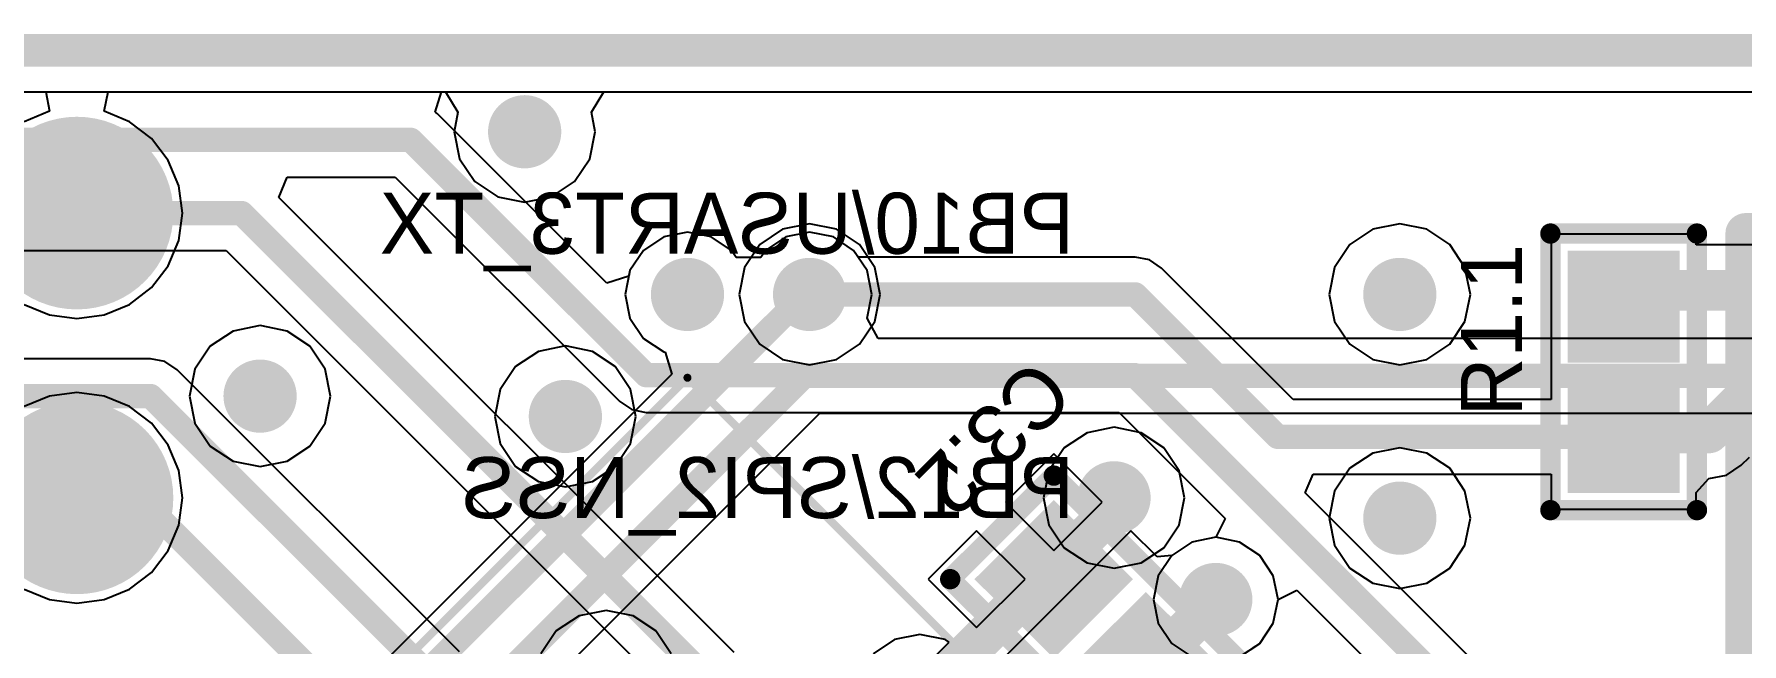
# Model space of a CAD drawing. Header units: millimetres. Extents: x 0.3 to 2.93, y 1.33 to 2.08.
# Drawn here: x 0.8495 to 1.269, y 1.9241 to 2.074 of the extents above; entities that cross this region are included whole.
import ezdxf

# ---------------------------------------------------------------- set-up
doc = ezdxf.new("R2010")
doc.units = ezdxf.units.MM
doc.header["$MEASUREMENT"] = 0
for name, color, linetype in [('BottomLayer', 5, 'Continuous'), ('BottomOverlay', 54, 'Continuous'), ('BottomPaste', 16, 'Continuous'), ('BottomSolder', 6, 'Continuous'), ('Mechanical15', 56, 'Continuous'), ('Mechanical2', 216, 'Continuous'), ('MidLayer1', 16, 'Continuous'), ('MidLayer2', 76, 'Continuous'), ('MultiLayer', 9, 'Continuous'), ('PadHoleLayer', 156, 'Continuous'), ('TopLayer', 1, 'Continuous'), ('TopOverlay', 2, 'Continuous'), ('TopPaste', 8, 'Continuous'), ('TopSolder', 216, 'Continuous'), ('ViaHoleLayer', 16, 'Continuous')]:
    doc.layers.add(name, color=color, linetype=linetype)

# ---------------------------------------------------------------- blocks, each defined once
blk = doc.blocks.new('0402_102')
at = {"layer": 'TopLayer'}
for points in [[(-0.01181, -0.01181), (0.01181, -0.01181), (-0.01181, 0.01181), (0.01181, 0.01181)], [(0.02016, -0.01181), (0.04378, -0.01181), (0.02016, 0.01181), (0.04378, 0.01181)]]:
    blk.add_solid(points, dxfattribs=at)
at = {"layer": 'TopOverlay', "const_width": 0.005}
for points in [[(0.05, 0.018), (-0.018, 0.018)], [(-0.018, -0.018), (-0.018, 0.018)], [(0.05, -0.018), (0.05, 0.018)], [(0.05, -0.018), (-0.018, -0.018)]]:
    blk.add_lwpolyline(points, dxfattribs=at)
at = {"layer": 'TopOverlay', "const_width": 0.0025}
for points in [[(-0.01925, 0.018, 1), (-0.01675, 0.018, 1)], [(-0.01925, 0.018, 1), (-0.01675, 0.018, 1)], [(0.04875, 0.018, 1), (0.05125, 0.018, 1)], [(0.04875, 0.018, 1), (0.05125, 0.018, 1)], [(-0.01925, -0.018, 1), (-0.01675, -0.018, 1)], [(-0.01925, -0.018, 1), (-0.01675, -0.018, 1)], [(0.04875, -0.018, 1), (0.05125, -0.018, 1)], [(0.04875, -0.018, 1), (0.05125, -0.018, 1)]]:
    blk.add_lwpolyline(points, format="xyb", close=True, dxfattribs=at)
at = {"layer": 'TopPaste'}
for points in [[(-0.00981, -0.00981), (0.00981, -0.00981), (-0.00981, 0.00981), (0.00981, 0.00981)], [(0.02216, -0.00981), (0.04178, -0.00981), (0.02216, 0.00981), (0.04178, 0.00981)]]:
    blk.add_solid(points, dxfattribs=at)
at = {"layer": 'TopSolder'}
for points in [[(-0.01378, -0.01378), (0.01378, -0.01378), (-0.01378, 0.01378), (0.01378, 0.01378)], [(0.01819, -0.01378), (0.04575, -0.01378), (0.01819, 0.01378), (0.04575, 0.01378)]]:
    blk.add_solid(points, dxfattribs=at)
blk = doc.blocks.new('TSQFP50P900X900X160_48N_103')
at = {"layer": 'Mechanical15', "const_width": 0.00197}
for points in [[(0.20472, 0.20472), (0.20472, -0.20472)], [(0.20472, -0.20472), (-0.20472, -0.20472)]]:
    blk.add_lwpolyline(points, dxfattribs=at)
at = {"layer": 'Mechanical15', "const_width": 0.000984}
blk.add_lwpolyline([(0.20423, -0.20472, 1), (0.20522, -0.20472, 1)], format="xyb", close=True, dxfattribs=at)
blk.add_lwpolyline([(0.20423, -0.20472, 1), (0.20522, -0.20472, 1)], format="xyb", close=True, dxfattribs=at)
blk = doc.blocks.new('T____P_____T______1___B_104')
at = {"layer": 'BottomLayer', "const_width": 0.01969}
blk.add_lwpolyline([(-0.00984, 0, 1), (0.00984, 0, 1)], format="xyb", close=True, dxfattribs=at)
at = {"layer": 'BottomPaste', "const_width": 0.01768}
blk.add_lwpolyline([(-0.00884, 0, 1), (0.00884, 0, 1)], format="xyb", close=True, dxfattribs=at)
at = {"layer": 'BottomSolder', "const_width": 0.02369}
blk.add_lwpolyline([(-0.01184, 0, 1), (0.01184, 0, 1)], format="xyb", close=True, dxfattribs=at)
blk = doc.blocks.new('T____P_____T______1___B_110')
at = {"layer": 'BottomLayer', "const_width": 0.01969}
blk.add_lwpolyline([(-0.00984, 0, 1), (0.00984, 0, 1)], format="xyb", close=True, dxfattribs=at)
at = {"layer": 'BottomPaste', "const_width": 0.01768}
blk.add_lwpolyline([(-0.00884, 0, 1), (0.00884, 0, 1)], format="xyb", close=True, dxfattribs=at)
at = {"layer": 'BottomSolder', "const_width": 0.02369}
blk.add_lwpolyline([(-0.01184, 0, 1), (0.01184, 0, 1)], format="xyb", close=True, dxfattribs=at)
blk = doc.blocks.new('GRPB052MWCN_RC_116')
at = {"layer": 'BottomLayer', "const_width": 0.02165}
for points in [[(-0.01083, 0.05, 1), (0.01083, 0.05, 1)], [(0.03917, 0.05, 1), (0.06083, 0.05, 1)], [(0.08917, 0.05, 1), (0.11083, 0.05, 1)], [(0.13917, 0.05, 1), (0.16083, 0.05, 1)], [(0.18917, 0.05, 1), (0.21083, 0.05, 1)], [(-0.01083, 0, 1), (0.01083, 0, 1)], [(0.03917, 0, 1), (0.06083, 0, 1)], [(0.08917, 0, 1), (0.11083, 0, 1)], [(0.13917, 0, 1), (0.16083, 0, 1)], [(0.18917, 0, 1), (0.21083, 0, 1)]]:
    blk.add_lwpolyline(points, format="xyb", close=True, dxfattribs=at)
at = {"layer": 'BottomSolder', "const_width": 0.02565}
for points in [[(-0.01283, 0.05, 1), (0.01283, 0.05, 1)], [(0.03717, 0.05, 1), (0.06283, 0.05, 1)], [(0.08717, 0.05, 1), (0.11283, 0.05, 1)], [(0.13717, 0.05, 1), (0.16283, 0.05, 1)], [(0.18717, 0.05, 1), (0.21283, 0.05, 1)], [(-0.01283, 0, 1), (0.01283, 0, 1)], [(0.03717, 0, 1), (0.06283, 0, 1)], [(0.08717, 0, 1), (0.11283, 0, 1)], [(0.13717, 0, 1), (0.16283, 0, 1)], [(0.18717, 0, 1), (0.21283, 0, 1)]]:
    blk.add_lwpolyline(points, format="xyb", close=True, dxfattribs=at)
at = {"layer": 'MidLayer1', "const_width": 0.02165}
for points in [[(-0.01083, 0.05, 1), (0.01083, 0.05, 1)], [(0.03917, 0.05, 1), (0.06083, 0.05, 1)], [(0.08917, 0.05, 1), (0.11083, 0.05, 1)], [(0.13917, 0.05, 1), (0.16083, 0.05, 1)], [(0.18917, 0.05, 1), (0.21083, 0.05, 1)], [(-0.01083, 0, 1), (0.01083, 0, 1)], [(0.03917, 0, 1), (0.06083, 0, 1)], [(0.08917, 0, 1), (0.11083, 0, 1)], [(0.13917, 0, 1), (0.16083, 0, 1)], [(0.18917, 0, 1), (0.21083, 0, 1)]]:
    blk.add_lwpolyline(points, format="xyb", close=True, dxfattribs=at)
at = {"layer": 'MidLayer2', "const_width": 0.02165}
for points in [[(-0.01083, 0.05, 1), (0.01083, 0.05, 1)], [(0.03917, 0.05, 1), (0.06083, 0.05, 1)], [(0.08917, 0.05, 1), (0.11083, 0.05, 1)], [(0.13917, 0.05, 1), (0.16083, 0.05, 1)], [(0.18917, 0.05, 1), (0.21083, 0.05, 1)], [(-0.01083, 0, 1), (0.01083, 0, 1)], [(0.03917, 0, 1), (0.06083, 0, 1)], [(0.08917, 0, 1), (0.11083, 0, 1)], [(0.13917, 0, 1), (0.16083, 0, 1)], [(0.18917, 0, 1), (0.21083, 0, 1)]]:
    blk.add_lwpolyline(points, format="xyb", close=True, dxfattribs=at)
at = {"layer": 'MultiLayer', "const_width": 0.02165}
for points in [[(-0.01083, 0.05, 1), (0.01083, 0.05, 1)], [(0.03917, 0.05, 1), (0.06083, 0.05, 1)], [(0.08917, 0.05, 1), (0.11083, 0.05, 1)], [(0.13917, 0.05, 1), (0.16083, 0.05, 1)], [(0.18917, 0.05, 1), (0.21083, 0.05, 1)], [(-0.01083, 0, 1), (0.01083, 0, 1)], [(0.03917, 0, 1), (0.06083, 0, 1)], [(0.08917, 0, 1), (0.11083, 0, 1)], [(0.13917, 0, 1), (0.16083, 0, 1)], [(0.18917, 0, 1), (0.21083, 0, 1)]]:
    blk.add_lwpolyline(points, format="xyb", close=True, dxfattribs=at)
at = {"layer": 'PadHoleLayer', "const_width": 0.01378}
for points in [[(-0.00689, 0.05, 1), (0.00689, 0.05, 1)], [(0.04311, 0.05, 1), (0.05689, 0.05, 1)], [(0.09311, 0.05, 1), (0.10689, 0.05, 1)], [(0.14311, 0.05, 1), (0.15689, 0.05, 1)], [(0.19311, 0.05, 1), (0.20689, 0.05, 1)], [(-0.00689, 0, 1), (0.00689, 0, 1)], [(0.04311, 0, 1), (0.05689, 0, 1)], [(0.09311, 0, 1), (0.10689, 0, 1)], [(0.14311, 0, 1), (0.15689, 0, 1)], [(0.19311, 0, 1), (0.20689, 0, 1)]]:
    blk.add_lwpolyline(points, format="xyb", close=True, dxfattribs=at)
at = {"layer": 'TopLayer', "const_width": 0.02165}
for points in [[(-0.01083, 0.05, 1), (0.01083, 0.05, 1)], [(0.03917, 0.05, 1), (0.06083, 0.05, 1)], [(0.08917, 0.05, 1), (0.11083, 0.05, 1)], [(0.13917, 0.05, 1), (0.16083, 0.05, 1)], [(0.18917, 0.05, 1), (0.21083, 0.05, 1)], [(-0.01083, 0, 1), (0.01083, 0, 1)], [(0.03917, 0, 1), (0.06083, 0, 1)], [(0.08917, 0, 1), (0.11083, 0, 1)], [(0.13917, 0, 1), (0.16083, 0, 1)], [(0.18917, 0, 1), (0.21083, 0, 1)]]:
    blk.add_lwpolyline(points, format="xyb", close=True, dxfattribs=at)
at = {"layer": 'TopOverlay'}
for points, const_width in [([(-0.03, 0.12), (0.23, 0.12)], 0.01), ([(-0.03, -0.01), (-0.03, 0.12)], 0.01), ([(0.23, -0.01), (0.23, 0.12)], 0.01), ([(-0.00689, -0.04244), (0, -0.03063)], 0.006), ([(0, -0.03063), (0.00689, -0.04244)], 0.006), ([(-0.00689, -0.04244), (0.00689, -0.04244)], 0.006)]:
    blk.add_lwpolyline(points, dxfattribs=dict(at, const_width=const_width))
for points, const_width in [([(-0.0325, 0.12, 1), (-0.0275, 0.12, 1)], 0.005), ([(-0.0325, 0.12, 1), (-0.0275, 0.12, 1)], 0.005), ([(0.2275, 0.12, 1), (0.2325, 0.12, 1)], 0.005), ([(0.2275, 0.12, 1), (0.2325, 0.12, 1)], 0.005), ([(-0.0325, -0.01, 1), (-0.0275, -0.01, 1)], 0.005), ([(0.2275, -0.01, 1), (0.2325, -0.01, 1)], 0.005), ([(-0.0015, -0.03063, 1), (0.0015, -0.03063, 1)], 0.003), ([(-0.0015, -0.03063, 1), (0.0015, -0.03063, 1)], 0.003), ([(-0.00839, -0.04244, 1), (-0.00539, -0.04244, 1)], 0.003), ([(-0.00839, -0.04244, 1), (-0.00539, -0.04244, 1)], 0.003), ([(0.00539, -0.04244, 1), (0.00839, -0.04244, 1)], 0.003), ([(0.00539, -0.04244, 1), (0.00839, -0.04244, 1)], 0.003)]:
    blk.add_lwpolyline(points, format="xyb", close=True, dxfattribs=dict(at, const_width=const_width))
at = {"layer": 'TopSolder', "const_width": 0.02565}
for points in [[(-0.01283, 0.05, 1), (0.01283, 0.05, 1)], [(0.03717, 0.05, 1), (0.06283, 0.05, 1)], [(0.08717, 0.05, 1), (0.11283, 0.05, 1)], [(0.13717, 0.05, 1), (0.16283, 0.05, 1)], [(0.18717, 0.05, 1), (0.21283, 0.05, 1)], [(-0.01283, 0, 1), (0.01283, 0, 1)], [(0.03717, 0, 1), (0.06283, 0, 1)], [(0.08717, 0, 1), (0.11283, 0, 1)], [(0.13717, 0, 1), (0.16283, 0, 1)], [(0.18717, 0, 1), (0.21283, 0, 1)]]:
    blk.add_lwpolyline(points, format="xyb", close=True, dxfattribs=at)
blk = doc.blocks.new('0402_118')
at = {"layer": 'TopLayer'}
for points in [[(-0.01181, -0.01181), (0.01181, -0.01181), (-0.01181, 0.01181), (0.01181, 0.01181)], [(0.02016, -0.01181), (0.04378, -0.01181), (0.02016, 0.01181), (0.04378, 0.01181)]]:
    blk.add_solid(points, dxfattribs=at)
at = {"layer": 'TopOverlay', "const_width": 0.005}
for points in [[(-0.018, 0.018), (0.05, 0.018)], [(-0.018, -0.018), (-0.018, 0.018)], [(0.05, -0.018), (0.05, 0.018)], [(-0.018, -0.018), (0.05, -0.018)]]:
    blk.add_lwpolyline(points, dxfattribs=at)
at = {"layer": 'TopOverlay', "const_width": 0.0025}
for points in [[(-0.01925, 0.018, 1), (-0.01675, 0.018, 1)], [(-0.01925, 0.018, 1), (-0.01675, 0.018, 1)], [(0.04875, 0.018, 1), (0.05125, 0.018, 1)], [(0.04875, 0.018, 1), (0.05125, 0.018, 1)], [(-0.01925, -0.018, 1), (-0.01675, -0.018, 1)], [(-0.01925, -0.018, 1), (-0.01675, -0.018, 1)], [(0.04875, -0.018, 1), (0.05125, -0.018, 1)], [(0.04875, -0.018, 1), (0.05125, -0.018, 1)]]:
    blk.add_lwpolyline(points, format="xyb", close=True, dxfattribs=at)
at = {"layer": 'TopPaste'}
for points in [[(-0.00981, -0.00981), (0.00981, -0.00981), (-0.00981, 0.00981), (0.00981, 0.00981)], [(0.02216, -0.00981), (0.04178, -0.00981), (0.02216, 0.00981), (0.04178, 0.00981)]]:
    blk.add_solid(points, dxfattribs=at)
at = {"layer": 'TopSolder'}
for points in [[(-0.01378, -0.01378), (0.01378, -0.01378), (-0.01378, 0.01378), (0.01378, 0.01378)], [(0.01819, -0.01378), (0.04575, -0.01378), (0.01819, 0.01378), (0.04575, 0.01378)]]:
    blk.add_solid(points, dxfattribs=at)

msp = doc.modelspace()

# ---------------------------------------------------------------- linework, layer by layer
at = {"layer": 'BottomLayer'}
for p, q in [((0.68204, 2.0598), (0.85234, 2.0598)), ((0.85234, 2.0598), (0.85329, 2.05502)), ((0.86671, 2.05502), (0.86766, 2.0598)), ((0.86766, 2.0598), (2.21, 2.0598)), ((0.85329, 2.05502), (0.84705, 2.05244)), ((0.87295, 2.05244), (0.86671, 2.05502)), ((0.87832, 2.04832), (0.87295, 2.05244)), ((0.88244, 2.04295), (0.87832, 2.04832)), ((0.88502, 2.03671), (0.88244, 2.04295)), ((0.88591, 2.03), (0.88502, 2.03671)), ((0.88502, 2.02329), (0.88591, 2.03)), ((0.88244, 2.01705), (0.88502, 2.02329)), ((1.00415, 2.02413), (0.99919, 2.02081)), ((1.01, 2.02529), (1.00415, 2.02413)), ((1.01585, 2.02413), (1.01, 2.02529)), ((1.02081, 2.02081), (1.01585, 2.02413)), ((1.03415, 2.02413), (1.02919, 2.02081)), ((1.04, 2.02529), (1.03415, 2.02413)), ((1.04585, 2.02413), (1.04, 2.02529)), ((1.05081, 2.02081), (1.04585, 2.02413)), ((0.99919, 2.02081), (0.99587, 2.01585)), ((1.02199, 2.01905), (1.02081, 2.02081)), ((1.02801, 2.01905), (1.02199, 2.01905)), ((1.02919, 2.02081), (1.02801, 2.01905)), ((1.05413, 2.01585), (1.05081, 2.02081)), ((0.87832, 2.01168), (0.88244, 2.01705)), ((0.99587, 2.01585), (0.99471, 2.01)), ((1.05529, 2.01), (1.05413, 2.01585)), ((0.87295, 2.00756), (0.87832, 2.01168)), ((0.99471, 2.01), (0.99587, 2.00415)), ((1.05413, 2.00415), (1.05529, 2.01)), ((0.84705, 2.00756), (0.85329, 2.00498)), ((0.86671, 2.00498), (0.87295, 2.00756)), ((0.85329, 2.00498), (0.86, 2.00409)), ((0.86, 2.00409), (0.86671, 2.00498)), ((0.99587, 2.00415), (0.99919, 1.99919)), ((1.05682, 1.99918), (1.05413, 2.00415)), ((0.99919, 1.99919), (1.00415, 1.99587)), ((1.315, 1.99918), (1.05682, 1.99918)), ((1.00415, 1.99587), (1.0045, 1.9958)), ((1.0045, 1.9958), (1.00615, 1.99037)), ((1.00615, 1.99037), (0.78851, 1.77274)), ((0.85329, 1.98502), (0.84705, 1.98244)), ((0.86, 1.98591), (0.85329, 1.98502)), ((0.86671, 1.98502), (0.86, 1.98591)), ((0.87295, 1.98244), (0.86671, 1.98502)), ((0.82418, 1.76245), (1.04255, 1.98082)), ((0.87832, 1.97832), (0.87295, 1.98244)), ((1.04255, 1.98082), (1.28001, 1.98082)), ((0.88244, 1.97295), (0.87832, 1.97832)), ((0.88502, 1.96671), (0.88244, 1.97295)), ((0.88591, 1.96), (0.88502, 1.96671)), ((0.88502, 1.95329), (0.88591, 1.96)), ((0.88244, 1.94705), (0.88502, 1.95329)), ((0.87832, 1.94168), (0.88244, 1.94705)), ((1.13394, 1.94913), (1.12898, 1.94581)), ((1.13979, 1.95029), (1.13394, 1.94913)), ((1.14564, 1.94913), (1.13979, 1.95029)), ((1.1506, 1.94581), (1.14564, 1.94913)), ((1.12898, 1.94581), (1.12566, 1.94085)), ((1.15392, 1.94085), (1.1506, 1.94581)), ((0.87295, 1.93756), (0.87832, 1.94168)), ((1.12566, 1.94085), (1.1245, 1.935)), ((1.15508, 1.935), (1.15392, 1.94085)), ((0.84705, 1.93756), (0.85329, 1.93498)), ((0.85329, 1.93498), (0.86, 1.93409)), ((0.86, 1.93409), (0.86671, 1.93498)), ((0.86671, 1.93498), (0.87295, 1.93756)), ((1.1245, 1.935), (1.12566, 1.92915)), ((1.15392, 1.92915), (1.15508, 1.935)), ((1.12566, 1.92915), (1.12898, 1.92419)), ((1.1506, 1.92419), (1.15392, 1.92915)), ((1.12898, 1.92419), (1.13394, 1.92087)), ((1.14564, 1.92087), (1.1506, 1.92419))]:
    msp.add_line(p, q, dxfattribs=at)
for points, const_width in [([(0.9655, 2.05, 1), (0.9745, 2.05, 1)], 0.009), ([(0.8585, 2.03, 1), (0.8615, 2.03, 1)], 0.003), ([(1.0055, 2.01, 1), (1.0145, 2.01, 1)], 0.009), ([(1.0355, 2.01, 1), (1.0445, 2.01, 1)], 0.009), ([(1.1805, 2.01, 1), (1.1895, 2.01, 1)], 0.009), ([(1.03725, 2.01, 1), (1.04025, 2.01, 1)], 0.003), ([(1.03725, 2.01, 1), (1.04025, 2.01, 1)], 0.003), ([(1.0385, 2.01, 1), (1.0415, 2.01, 1)], 0.003), ([(0.9005, 1.985, 1), (0.9095, 1.985, 1)], 0.009), ([(1.03725, 1.99, 1), (1.04025, 1.99, 1)], 0.003), ([(1.03725, 1.99, 1), (1.04025, 1.99, 1)], 0.003), ([(0.9755, 1.98, 1), (0.9845, 1.98, 1)], 0.009), ([(1.11029, 1.96, 1), (1.11929, 1.96, 1)], 0.009), ([(1.1805, 1.955, 1), (1.1895, 1.955, 1)], 0.009), ([(0.8585, 1.96, 1), (0.8615, 1.96, 1)], 0.003), ([(1.13529, 1.935, 1), (1.14429, 1.935, 1)], 0.009)]:
    msp.add_lwpolyline(points, format="xyb", close=True, dxfattribs=dict(at, const_width=const_width))
at = {"layer": 'BottomLayer', "const_width": 0.006}
for points in [[(0.82, 2.03), (0.86, 2.03)], [(0.795, 1.76625), (1.03875, 2.01)], [(1.03875, 2.01), (1.04, 2.01)], [(0.815, 1.76625), (1.03875, 1.99)], [(1.03875, 1.99), (1.315, 1.99)], [(0.82, 1.96), (0.86, 1.96)]]:
    msp.add_lwpolyline(points, dxfattribs=at)
at = {"layer": 'Mechanical2', "const_width": 0.008}
msp.add_lwpolyline([(0.34, 2.07), (2.89, 2.07)], dxfattribs=at)
at = {"layer": 'MidLayer1'}
for p, q in [((0.79945, 2.0598), (0.95055, 2.0598)), ((0.95055, 2.0598), (0.95362, 2.0548)), ((0.98638, 2.0548), (0.98945, 2.0598)), ((0.98945, 2.0598), (2.89294, 2.0598)), ((0.95362, 2.0548), (0.95267, 2.05)), ((0.98733, 2.05), (0.98638, 2.0548)), ((0.95267, 2.05), (0.95399, 2.04337)), ((0.98601, 2.04337), (0.98733, 2.05)), ((0.95399, 2.04337), (0.95774, 2.03774)), ((0.98226, 2.03774), (0.98601, 2.04337)), ((0.95774, 2.03774), (0.96337, 2.03399)), ((0.97663, 2.03399), (0.98226, 2.03774)), ((0.96337, 2.03399), (0.97, 2.03267)), ((0.97, 2.03267), (0.97663, 2.03399)), ((1.04, 2.02733), (1.03337, 2.02601)), ((1.04663, 2.02601), (1.04, 2.02733)), ((1.185, 2.02733), (1.17837, 2.02601)), ((1.19163, 2.02601), (1.185, 2.02733)), ((1.02774, 2.02226), (1.02399, 2.01663)), ((1.03337, 2.02601), (1.02774, 2.02226)), ((1.05226, 2.02226), (1.04663, 2.02601)), ((1.05601, 2.01663), (1.05226, 2.02226)), ((1.17274, 2.02226), (1.16899, 2.01663)), ((1.17837, 2.02601), (1.17274, 2.02226)), ((1.19726, 2.02226), (1.19163, 2.02601)), ((1.20101, 2.01663), (1.19726, 2.02226)), ((1.02399, 2.01663), (1.02267, 2.01)), ((1.05733, 2.01), (1.05601, 2.01663)), ((1.16899, 2.01663), (1.16767, 2.01)), ((1.20233, 2.01), (1.20101, 2.01663)), ((1.02267, 2.01), (1.02399, 2.00337)), ((1.05601, 2.00337), (1.05733, 2.01)), ((1.16767, 2.01), (1.16899, 2.00337)), ((1.20101, 2.00337), (1.20233, 2.01)), ((0.905, 2.00233), (0.89837, 2.00101)), ((0.91163, 2.00101), (0.905, 2.00233)), ((1.02399, 2.00337), (1.02774, 1.99774)), ((1.05226, 1.99774), (1.05601, 2.00337)), ((1.16899, 2.00337), (1.17274, 1.99774)), ((1.19726, 1.99774), (1.20101, 2.00337)), ((0.89274, 1.99726), (0.88899, 1.99163)), ((0.89837, 2.00101), (0.89274, 1.99726)), ((0.91726, 1.99726), (0.91163, 2.00101)), ((0.92101, 1.99163), (0.91726, 1.99726)), ((0.98, 1.99733), (0.97337, 1.99601)), ((0.98663, 1.99601), (0.98, 1.99733)), ((1.02774, 1.99774), (1.03337, 1.99399)), ((1.04663, 1.99399), (1.05226, 1.99774)), ((1.17274, 1.99774), (1.17837, 1.99399)), ((1.19163, 1.99399), (1.19726, 1.99774)), ((0.97337, 1.99601), (0.96774, 1.99226)), ((0.99226, 1.99226), (0.98663, 1.99601)), ((1.03337, 1.99399), (1.04, 1.99267)), ((1.04, 1.99267), (1.04663, 1.99399)), ((1.17837, 1.99399), (1.185, 1.99267)), ((1.185, 1.99267), (1.19163, 1.99399)), ((0.88899, 1.99163), (0.88767, 1.985)), ((0.92233, 1.985), (0.92101, 1.99163)), ((0.96774, 1.99226), (0.96399, 1.98663)), ((0.99601, 1.98663), (0.99226, 1.99226)), ((0.88767, 1.985), (0.88899, 1.97837)), ((0.92101, 1.97837), (0.92233, 1.985)), ((0.96399, 1.98663), (0.96267, 1.98)), ((0.99733, 1.98), (0.99601, 1.98663)), ((0.88899, 1.97837), (0.89274, 1.97274)), ((0.91726, 1.97274), (0.92101, 1.97837)), ((0.96267, 1.98), (0.96399, 1.97337)), ((0.99601, 1.97337), (0.99733, 1.98)), ((1.11479, 1.97733), (1.10816, 1.97601)), ((1.12142, 1.97601), (1.11479, 1.97733)), ((0.89274, 1.97274), (0.89837, 1.96899)), ((0.91163, 1.96899), (0.91726, 1.97274)), ((0.96399, 1.97337), (0.96774, 1.96774)), ((0.99226, 1.96774), (0.99601, 1.97337)), ((1.10253, 1.97226), (1.09878, 1.96663)), ((1.10816, 1.97601), (1.10253, 1.97226)), ((1.12705, 1.97226), (1.12142, 1.97601)), ((1.1308, 1.96663), (1.12705, 1.97226)), ((1.185, 1.97233), (1.17837, 1.97101)), ((1.19163, 1.97101), (1.185, 1.97233)), ((0.89837, 1.96899), (0.905, 1.96767)), ((0.905, 1.96767), (0.91163, 1.96899)), ((0.96774, 1.96774), (0.97337, 1.96399)), ((0.98663, 1.96399), (0.99226, 1.96774)), ((1.17837, 1.97101), (1.17274, 1.96726)), ((1.19726, 1.96726), (1.19163, 1.97101)), ((0.97337, 1.96399), (0.98, 1.96267)), ((0.98, 1.96267), (0.98663, 1.96399)), ((1.09878, 1.96663), (1.09746, 1.96)), ((1.13212, 1.96), (1.1308, 1.96663)), ((1.17274, 1.96726), (1.16899, 1.96163)), ((1.20101, 1.96163), (1.19726, 1.96726)), ((1.09746, 1.96), (1.09878, 1.95337)), ((1.1308, 1.95337), (1.13212, 1.96)), ((1.16899, 1.96163), (1.16767, 1.955)), ((1.20233, 1.955), (1.20101, 1.96163)), ((1.09878, 1.95337), (1.10253, 1.94774)), ((1.12705, 1.94774), (1.1308, 1.95337)), ((1.16767, 1.955), (1.16899, 1.94837)), ((1.20101, 1.94837), (1.20233, 1.955)), ((1.10253, 1.94774), (1.10816, 1.94399)), ((1.12142, 1.94399), (1.12705, 1.94774)), ((1.16899, 1.94837), (1.17274, 1.94274)), ((1.19726, 1.94274), (1.20101, 1.94837)), ((1.10816, 1.94399), (1.11479, 1.94267)), ((1.11479, 1.94267), (1.12142, 1.94399)), ((1.17274, 1.94274), (1.17837, 1.93899)), ((1.19163, 1.93899), (1.19726, 1.94274)), ((1.17837, 1.93899), (1.185, 1.93767)), ((1.185, 1.93767), (1.19163, 1.93899)), ((0.98337, 1.93101), (0.97774, 1.92726)), ((0.99, 1.93233), (0.98337, 1.93101)), ((0.99663, 1.93101), (0.99, 1.93233)), ((1.00226, 1.92726), (0.99663, 1.93101)), ((0.97774, 1.92726), (0.97399, 1.92163)), ((1.00601, 1.92163), (1.00226, 1.92726))]:
    msp.add_line(p, q, dxfattribs=at)
at = {"layer": 'MidLayer1', "const_width": 0.009}
for points in [[(0.9655, 2.05, 1), (0.9745, 2.05, 1)], [(1.0055, 2.01, 1), (1.0145, 2.01, 1)], [(1.0355, 2.01, 1), (1.0445, 2.01, 1)], [(1.1805, 2.01, 1), (1.1895, 2.01, 1)], [(0.9005, 1.985, 1), (0.9095, 1.985, 1)], [(0.9755, 1.98, 1), (0.9845, 1.98, 1)], [(1.11029, 1.96, 1), (1.11929, 1.96, 1)], [(1.1805, 1.955, 1), (1.1895, 1.955, 1)], [(1.13529, 1.935, 1), (1.14429, 1.935, 1)]]:
    msp.add_lwpolyline(points, format="xyb", close=True, dxfattribs=at)
at = {"layer": 'MidLayer2'}
for p, q in [((0.79945, 2.0598), (0.95055, 2.0598)), ((0.95055, 2.0598), (0.95362, 2.0548)), ((0.98638, 2.0548), (0.98945, 2.0598)), ((0.98945, 2.0598), (2.89294, 2.0598)), ((0.95362, 2.0548), (0.95267, 2.05)), ((0.98733, 2.05), (0.98638, 2.0548)), ((0.95267, 2.05), (0.95399, 2.04337)), ((0.98601, 2.04337), (0.98733, 2.05)), ((0.95399, 2.04337), (0.95774, 2.03774)), ((0.98226, 2.03774), (0.98601, 2.04337)), ((0.95774, 2.03774), (0.96337, 2.03399)), ((0.97663, 2.03399), (0.98226, 2.03774)), ((0.96337, 2.03399), (0.97, 2.03267)), ((0.97, 2.03267), (0.97663, 2.03399)), ((1.04, 2.02733), (1.03337, 2.02601)), ((1.04663, 2.02601), (1.04, 2.02733)), ((1.185, 2.02733), (1.17837, 2.02601)), ((1.19163, 2.02601), (1.185, 2.02733)), ((1.02774, 2.02226), (1.02399, 2.01663)), ((1.03337, 2.02601), (1.02774, 2.02226)), ((1.05226, 2.02226), (1.04663, 2.02601)), ((1.05601, 2.01663), (1.05226, 2.02226)), ((1.17274, 2.02226), (1.16899, 2.01663)), ((1.17837, 2.02601), (1.17274, 2.02226)), ((1.19726, 2.02226), (1.19163, 2.02601)), ((1.20101, 2.01663), (1.19726, 2.02226)), ((1.02399, 2.01663), (1.02267, 2.01)), ((1.05733, 2.01), (1.05601, 2.01663)), ((1.16899, 2.01663), (1.16767, 2.01)), ((1.20233, 2.01), (1.20101, 2.01663)), ((1.02267, 2.01), (1.02399, 2.00337)), ((1.05601, 2.00337), (1.05733, 2.01)), ((1.16767, 2.01), (1.16899, 2.00337)), ((1.20101, 2.00337), (1.20233, 2.01)), ((0.905, 2.00233), (0.89837, 2.00101)), ((0.91163, 2.00101), (0.905, 2.00233)), ((1.02399, 2.00337), (1.02774, 1.99774)), ((1.05226, 1.99774), (1.05601, 2.00337)), ((1.16899, 2.00337), (1.17274, 1.99774)), ((1.19726, 1.99774), (1.20101, 2.00337)), ((0.89274, 1.99726), (0.88899, 1.99163)), ((0.89837, 2.00101), (0.89274, 1.99726)), ((0.91726, 1.99726), (0.91163, 2.00101)), ((0.92101, 1.99163), (0.91726, 1.99726)), ((0.98, 1.99733), (0.97337, 1.99601)), ((0.98663, 1.99601), (0.98, 1.99733)), ((1.02774, 1.99774), (1.03337, 1.99399)), ((1.04663, 1.99399), (1.05226, 1.99774)), ((1.17274, 1.99774), (1.17837, 1.99399)), ((1.19163, 1.99399), (1.19726, 1.99774)), ((0.97337, 1.99601), (0.96774, 1.99226)), ((0.99226, 1.99226), (0.98663, 1.99601)), ((1.03337, 1.99399), (1.04, 1.99267)), ((1.04, 1.99267), (1.04663, 1.99399)), ((1.17837, 1.99399), (1.185, 1.99267)), ((1.185, 1.99267), (1.19163, 1.99399)), ((0.88899, 1.99163), (0.88767, 1.985)), ((0.92233, 1.985), (0.92101, 1.99163)), ((0.96774, 1.99226), (0.96399, 1.98663)), ((0.99601, 1.98663), (0.99226, 1.99226)), ((0.88767, 1.985), (0.88899, 1.97837)), ((0.92101, 1.97837), (0.92233, 1.985)), ((0.96399, 1.98663), (0.96267, 1.98)), ((0.99733, 1.98), (0.99601, 1.98663)), ((0.88899, 1.97837), (0.89274, 1.97274)), ((0.91726, 1.97274), (0.92101, 1.97837)), ((0.96267, 1.98), (0.96399, 1.97337)), ((0.99601, 1.97337), (0.99733, 1.98)), ((1.11479, 1.97733), (1.10816, 1.97601)), ((1.12142, 1.97601), (1.11479, 1.97733)), ((0.89274, 1.97274), (0.89837, 1.96899)), ((0.91163, 1.96899), (0.91726, 1.97274)), ((0.96399, 1.97337), (0.96774, 1.96774)), ((0.99226, 1.96774), (0.99601, 1.97337)), ((1.10253, 1.97226), (1.09878, 1.96663)), ((1.10816, 1.97601), (1.10253, 1.97226)), ((1.12705, 1.97226), (1.12142, 1.97601)), ((1.1308, 1.96663), (1.12705, 1.97226)), ((1.185, 1.97233), (1.17837, 1.97101)), ((1.19163, 1.97101), (1.185, 1.97233)), ((0.89837, 1.96899), (0.905, 1.96767)), ((0.905, 1.96767), (0.91163, 1.96899)), ((0.96774, 1.96774), (0.97337, 1.96399)), ((0.98663, 1.96399), (0.99226, 1.96774)), ((1.17837, 1.97101), (1.17274, 1.96726)), ((1.19726, 1.96726), (1.19163, 1.97101)), ((0.97337, 1.96399), (0.98, 1.96267)), ((0.98, 1.96267), (0.98663, 1.96399)), ((1.09878, 1.96663), (1.09746, 1.96)), ((1.13212, 1.96), (1.1308, 1.96663)), ((1.17274, 1.96726), (1.16899, 1.96163)), ((1.20101, 1.96163), (1.19726, 1.96726)), ((1.09746, 1.96), (1.09878, 1.95337)), ((1.1308, 1.95337), (1.13212, 1.96)), ((1.16899, 1.96163), (1.16767, 1.955)), ((1.20233, 1.955), (1.20101, 1.96163)), ((1.09878, 1.95337), (1.10253, 1.94774)), ((1.12705, 1.94774), (1.1308, 1.95337)), ((1.16767, 1.955), (1.16899, 1.94837)), ((1.20101, 1.94837), (1.20233, 1.955)), ((1.10253, 1.94774), (1.10816, 1.94399)), ((1.12142, 1.94399), (1.12705, 1.94774)), ((1.16899, 1.94837), (1.17274, 1.94274)), ((1.19726, 1.94274), (1.20101, 1.94837)), ((1.10816, 1.94399), (1.11479, 1.94267)), ((1.11479, 1.94267), (1.12142, 1.94399)), ((1.17274, 1.94274), (1.17837, 1.93899)), ((1.19163, 1.93899), (1.19726, 1.94274)), ((1.17837, 1.93899), (1.185, 1.93767)), ((1.185, 1.93767), (1.19163, 1.93899)), ((0.98337, 1.93101), (0.97774, 1.92726)), ((0.99, 1.93233), (0.98337, 1.93101)), ((0.99663, 1.93101), (0.99, 1.93233)), ((1.00226, 1.92726), (0.99663, 1.93101)), ((0.97774, 1.92726), (0.97399, 1.92163)), ((1.00601, 1.92163), (1.00226, 1.92726))]:
    msp.add_line(p, q, dxfattribs=at)
at = {"layer": 'MidLayer2', "const_width": 0.009}
for points in [[(0.9655, 2.05, 1), (0.9745, 2.05, 1)], [(1.0055, 2.01, 1), (1.0145, 2.01, 1)], [(1.0355, 2.01, 1), (1.0445, 2.01, 1)], [(1.1805, 2.01, 1), (1.1895, 2.01, 1)], [(0.9005, 1.985, 1), (0.9095, 1.985, 1)], [(0.9755, 1.98, 1), (0.9845, 1.98, 1)], [(1.11029, 1.96, 1), (1.11929, 1.96, 1)], [(1.1805, 1.955, 1), (1.1895, 1.955, 1)], [(1.13529, 1.935, 1), (1.14429, 1.935, 1)]]:
    msp.add_lwpolyline(points, format="xyb", close=True, dxfattribs=at)
at = {"layer": 'MultiLayer', "const_width": 0.009}
for points in [[(0.9655, 2.05, 1), (0.9745, 2.05, 1)], [(1.0055, 2.01, 1), (1.0145, 2.01, 1)], [(1.0355, 2.01, 1), (1.0445, 2.01, 1)], [(1.1805, 2.01, 1), (1.1895, 2.01, 1)], [(0.9005, 1.985, 1), (0.9095, 1.985, 1)], [(0.9755, 1.98, 1), (0.9845, 1.98, 1)], [(1.11029, 1.96, 1), (1.11929, 1.96, 1)], [(1.1805, 1.955, 1), (1.1895, 1.955, 1)], [(1.13529, 1.935, 1), (1.14429, 1.935, 1)]]:
    msp.add_lwpolyline(points, format="xyb", close=True, dxfattribs=at)
at = {"layer": 'TopLayer'}
for p, q in [((0.94802, 2.0548), (0.94953, 2.0598)), ((0.94953, 2.0598), (2.25796, 2.0598)), ((0.94849, 2.05449), (0.94802, 2.0548)), ((0.99017, 2.01281), (0.94849, 2.05449)), ((0.90961, 2.03382), (0.91168, 2.03882)), ((0.91168, 2.03882), (0.9382, 2.03882)), ((0.9382, 2.03882), (0.99334, 1.98368)), ((1.02149, 1.92194), (0.90961, 2.03382)), ((1.00415, 2.02413), (0.99919, 2.02081)), ((1.01, 2.02529), (1.00415, 2.02413)), ((1.01585, 2.02413), (1.01, 2.02529)), ((1.02081, 2.02081), (1.01585, 2.02413)), ((1.03415, 2.02413), (1.02919, 2.02081)), ((1.04, 2.02529), (1.03415, 2.02413)), ((1.04585, 2.02413), (1.04, 2.02529)), ((1.05081, 2.02081), (1.04585, 2.02413)), ((1.25781, 2.02478), (1.22219, 2.02478)), ((1.22219, 2.02478), (1.22219, 1.98418)), ((1.25781, 2.02222), (1.25781, 2.02478)), ((1.28949, 2.02222), (1.25781, 2.02222)), ((0.8351, 2.02082), (0.89665, 2.02082)), ((0.89665, 2.02082), (1.00582, 1.91165)), ((0.99919, 2.02081), (0.99587, 2.01585)), ((1.02199, 2.01905), (1.02081, 2.02081)), ((1.02801, 2.01905), (1.02199, 2.01905)), ((1.02919, 2.02081), (1.02801, 2.01905)), ((1.05191, 2.01918), (1.05081, 2.02081)), ((1.12, 2.01918), (1.05191, 2.01918)), ((1.12351, 2.01848), (1.12, 2.01918)), ((1.12649, 2.01649), (1.12351, 2.01848)), ((0.99559, 2.01446), (0.99017, 2.01281)), ((0.99587, 2.01585), (0.99559, 2.01446)), ((1.1588, 1.98418), (1.12649, 2.01649)), ((0.87811, 1.99418), (0.83682, 1.99418)), ((0.88163, 1.99348), (0.87811, 1.99418)), ((0.8846, 1.99149), (0.88163, 1.99348)), ((0.95398, 1.92211), (0.8846, 1.99149)), ((0.99334, 1.98368), (0.99632, 1.98169)), ((0.99632, 1.98169), (0.99983, 1.98099)), ((0.99983, 1.98099), (1.11603, 1.98099)), ((1.11603, 1.98099), (1.14209, 1.95493)), ((1.22219, 1.98418), (1.1588, 1.98418)), ((1.1, 1.97085), (1.08811, 1.95896)), ((1.11189, 1.95896), (1.1, 1.97085)), ((1.26525, 1.96559), (1.26888, 1.96802)), ((1.26888, 1.96802), (1.27087, 1.97001)), ((1.16177, 1.9612), (1.16369, 1.96582)), ((1.16369, 1.96582), (1.22219, 1.96582)), ((1.22219, 1.96582), (1.22219, 1.95719)), ((1.25781, 1.96128), (1.26095, 1.96474)), ((1.26095, 1.96474), (1.26525, 1.96559)), ((1.22428, 1.8987), (1.16177, 1.9612)), ((1.25781, 1.95719), (1.25781, 1.96128)), ((1.08811, 1.95896), (1.1, 1.94707)), ((1.1, 1.94707), (1.11189, 1.95896)), ((1.22219, 1.95719), (1.25781, 1.95719)), ((1.08104, 1.95189), (1.06915, 1.94)), ((1.09293, 1.94), (1.08104, 1.95189)), ((1.11896, 1.95189), (1.10354, 1.93646)), ((1.12538, 1.94546), (1.11896, 1.95189)), ((1.14209, 1.95493), (1.13979, 1.95029)), ((1.13394, 1.94913), (1.12898, 1.94581)), ((1.13979, 1.95029), (1.13394, 1.94913)), ((1.12898, 1.94581), (1.12538, 1.94546)), ((1.06915, 1.94), (1.08104, 1.92811)), ((1.08104, 1.92811), (1.09293, 1.94)), ((1.10354, 1.93646), (1.08811, 1.92104)), ((1.15392, 1.92915), (1.15508, 1.935)), ((1.15508, 1.935), (1.15972, 1.9373)), ((1.15972, 1.9373), (1.20209, 1.89493)), ((1.06707, 1.9264), (1.06086, 1.92517)), ((1.07328, 1.92517), (1.06707, 1.9264)), ((1.1506, 1.92419), (1.15392, 1.92915)), ((1.05106, 1.90125), (1.0743, 1.92448)), ((1.06086, 1.92517), (1.0556, 1.92165)), ((1.0743, 1.92448), (1.07328, 1.92517)), ((1.14909, 1.92317), (1.1506, 1.92419))]:
    msp.add_line(p, q, dxfattribs=at)
for points, const_width in [([(0.9655, 2.05, 1), (0.9745, 2.05, 1)], 0.009), ([(0.9405, 2.048, 1), (0.9435, 2.048, 1)], 0.003), ([(0.9405, 2.048, 1), (0.9435, 2.048, 1)], 0.003), ([(0.89896, 2.03, 1), (0.90196, 2.03, 1)], 0.003), ([(0.89896, 2.03, 1), (0.90196, 2.03, 1)], 0.003), ([(1.0055, 2.01, 1), (1.0145, 2.01, 1)], 0.009), ([(1.0355, 2.01, 1), (1.0445, 2.01, 1)], 0.009), ([(1.1805, 2.01, 1), (1.1895, 2.01, 1)], 0.009), ([(1.24153, 2.011, 1), (1.24653, 2.011, 1)], 0.005), ([(1.24153, 2.011, 1), (1.24653, 2.011, 1)], 0.005), ([(1.0385, 2.01, 1), (1.0415, 2.01, 1)], 0.003), ([(1.1185, 2.01, 1), (1.1215, 2.01, 1)], 0.003), ([(1.1185, 2.01, 1), (1.1215, 2.01, 1)], 0.003), ([(1.2375, 2.00697, 1), (1.2425, 2.00697, 1)], 0.005), ([(0.9005, 1.985, 1), (0.9095, 1.985, 1)], 0.009), ([(0.99833, 1.99017, 1), (1.00133, 1.99017, 1)], 0.003), ([(0.99833, 1.99017, 1), (1.00133, 1.99017, 1)], 0.003), ([(1.11833, 1.99017, 1), (1.12133, 1.99017, 1)], 0.003), ([(1.11833, 1.99017, 1), (1.12133, 1.99017, 1)], 0.003), ([(0.9755, 1.98, 1), (0.9845, 1.98, 1)], 0.009), ([(0.87661, 1.985, 1), (0.87961, 1.985, 1)], 0.003), ([(0.87661, 1.985, 1), (0.87961, 1.985, 1)], 0.003), ([(1.23845, 1.97595, 1), (1.24345, 1.97595, 1)], 0.005), ([(1.23845, 1.97595, 1), (1.24345, 1.97595, 1)], 0.005), ([(1.25845, 1.97595, 1), (1.26345, 1.97595, 1)], 0.005), ([(1.25845, 1.97595, 1), (1.26345, 1.97595, 1)], 0.005), ([(1.1535, 1.975, 1), (1.1565, 1.975, 1)], 0.003), ([(1.1535, 1.975, 1), (1.1565, 1.975, 1)], 0.003), ([(1.2375, 1.975, 1), (1.2425, 1.975, 1)], 0.005), ([(1.2385, 1.975, 1), (1.2415, 1.975, 1)], 0.003), ([(1.11029, 1.96, 1), (1.11929, 1.96, 1)], 0.009), ([(1.11229, 1.96, 1), (1.11729, 1.96, 1)], 0.005), ([(1.1805, 1.955, 1), (1.1895, 1.955, 1)], 0.009), ([(0.87377, 1.96, 1), (0.87677, 1.96, 1)], 0.003), ([(0.87377, 1.96, 1), (0.87677, 1.96, 1)], 0.003), ([(1.11229, 1.95739, 1), (1.11729, 1.95739, 1)], 0.005), ([(1.11229, 1.95739, 1), (1.11729, 1.95739, 1)], 0.005), ([(1.0975, 1.9426, 1), (1.1025, 1.9426, 1)], 0.005), ([(1.0975, 1.9426, 1), (1.1025, 1.9426, 1)], 0.005), ([(1.09439, 1.94, 1), (1.09939, 1.94, 1)], 0.005), ([(1.09439, 1.94, 1), (1.09939, 1.94, 1)], 0.005), ([(1.0975, 1.94, 1), (1.1025, 1.94, 1)], 0.005), ([(1.0975, 1.94, 1), (1.1025, 1.94, 1)], 0.005), ([(1.13529, 1.935, 1), (1.14429, 1.935, 1)], 0.009), ([(1.13729, 1.935, 1), (1.14229, 1.935, 1)], 0.005), ([(1.13729, 1.93479, 1), (1.14229, 1.93479, 1)], 0.005), ([(1.13729, 1.93479, 1), (1.14229, 1.93479, 1)], 0.005)]:
    msp.add_lwpolyline(points, format="xyb", close=True, dxfattribs=dict(at, const_width=const_width))
for points, const_width in [([(0.81254, 2.048), (0.942, 2.048)], 0.006), ([(0.942, 2.048), (0.99983, 1.99017)], 0.006), ([(0.82, 2.03), (0.90046, 2.03)], 0.006), ([(0.90046, 2.03), (1.015, 1.91546)], 0.006), ([(1.24, 2.00697), (1.24403, 2.011)], 0.01), ([(1.24403, 2.011), (1.424, 2.011)], 0.01), ([(1.04, 2.01), (1.12, 2.01)], 0.006), ([(1.12, 2.01), (1.155, 1.975)], 0.006), ([(1.26095, 1.97595), (1.28, 1.995)], 0.01), ([(0.99983, 1.99017), (1.11983, 1.99017)], 0.006), ([(1.11983, 1.99017), (1.21779, 1.89221)], 0.006), ([(0.79, 1.985), (0.87811, 1.985)], 0.006), ([(0.87811, 1.985), (0.96894, 1.89418)], 0.006), ([(1.24, 1.975), (1.24095, 1.97595)], 0.01), ([(1.24095, 1.97595), (1.26095, 1.97595)], 0.01), ([(1.155, 1.975), (1.24, 1.975)], 0.006), ([(1.11479, 1.95739), (1.11479, 1.96)], 0.01), ([(0.82, 1.96), (0.87527, 1.96)], 0.006), ([(0.87527, 1.96), (0.95502, 1.88026)], 0.006), ([(1.1, 1.9426), (1.11479, 1.95739)], 0.01), ([(1.1, 1.94), (1.1, 1.9426)], 0.01), ([(1.05106, 1.89418), (1.09689, 1.94)], 0.01), ([(1.09689, 1.94), (1.1, 1.94)], 0.01), ([(1.12261, 1.91761), (1.13979, 1.93479)], 0.01), ([(1.13979, 1.93479), (1.13979, 1.935)], 0.01)]:
    msp.add_lwpolyline(points, dxfattribs=dict(at, const_width=const_width))
at = {"layer": 'ViaHoleLayer', "const_width": 0.004}
for points in [[(0.968, 2.05, 1), (0.972, 2.05, 1)], [(1.008, 2.01, 1), (1.012, 2.01, 1)], [(1.038, 2.01, 1), (1.042, 2.01, 1)], [(1.183, 2.01, 1), (1.187, 2.01, 1)], [(0.903, 1.985, 1), (0.907, 1.985, 1)], [(0.978, 1.98, 1), (0.982, 1.98, 1)], [(1.11279, 1.96, 1), (1.11679, 1.96, 1)], [(1.183, 1.955, 1), (1.187, 1.955, 1)], [(1.13779, 1.935, 1), (1.14179, 1.935, 1)]]:
    msp.add_lwpolyline(points, format="xyb", close=True, dxfattribs=at)

# ---------------------------------------------------------------- block references
for name, p, rotation in [('T____P_____T______1___B_110', (0.86, 2.03), 90), ('0402_102', (1.24, 2.00697), 270), ('GRPB052MWCN_RC_116', (1.3, 1.905), 360), ('TSQFP50P900X900X160_48N_103', (1.01, 1.7), 135), ('T____P_____T______1___B_104', (0.86, 1.96), 90), ('0402_118', (1.1, 1.94), 315)]:
    msp.add_blockref(name, p, dxfattribs=dict(rotation=rotation))

# ---------------------------------------------------------------- texts
at = {"layer": 'BottomOverlay', "text_generation_flag": 2}
for s, p in [('PB10/USART3_TX', (1.105, 2.02)), ('PB12/SPI2_NSS', (1.105, 1.955))]:
    msp.add_text(s, height=0.015, dxfattribs=at).set_placement(p)
at = {"layer": 'TopOverlay'}
for s, rotation, p in [('R1.1', 90, (1.215, 1.98)), ('C3.2', 225, (1.095, 1.995))]:
    msp.add_text(s, height=0.015, rotation=rotation, dxfattribs=at).set_placement(p)

doc.saveas('drawing.dxf')
